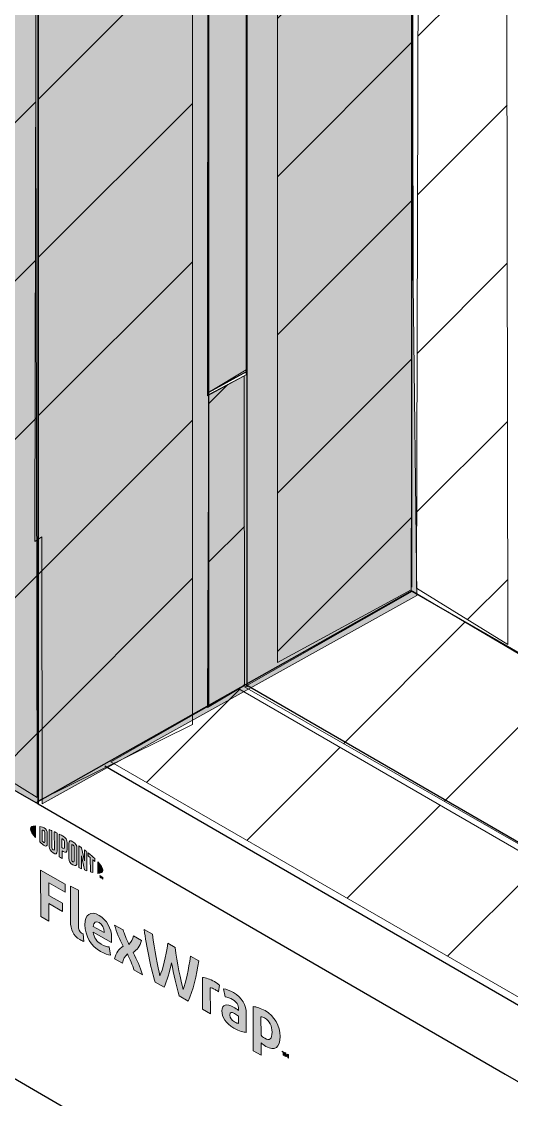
# Model space of a CAD drawing. Extents: x -1392 to 5791, y -3809 to 1722.
# Drawn here: x -806.3 to -762.6, y -2845.8 to -2749.5 of the extents above; entities that cross this region are included whole.
import ezdxf

# ---------------------------------------------------------------- set-up
doc = ezdxf.new("R2010")
doc.units = 0
doc.header["$MEASUREMENT"] = 0
for name, color, linetype, lineweight in [('.ATI-HATCH', 7, 'Continuous', 0), ('G-ANNO-TTLB', 7, 'Continuous', 0), ('Layer 12', 7, 'Continuous', 0), ('TYVEK', 7, 'Continuous', 0), ('WALL SCRATCH', 7, 'Continuous', 0)]:
    doc.layers.add(name, color=color, linetype=linetype, lineweight=lineweight)
pattern_1 = [(45, (0, 0), (-7.071067, 7.07107), [])]

# ---------------------------------------------------------------- blocks, each defined once
blk = doc.blocks.new('Block_457')
at = {"layer": 'TYVEK', "true_color": 0x003b71, "transparency": 33554687}
h = blk.add_hatch(color=156, dxfattribs=at)
h.dxf.hatch_style = 2
edge = h.paths.add_edge_path()
edge.add_spline(control_points=[(-804.625, -2829.452), (-804.625, -2829.452), (-804.635, -2825.311), (-804.635, -2825.311), (-804.635, -2825.311), (-802.45, -2826.566), (-802.45, -2826.566), (-802.45, -2826.566), (-802.448, -2827.288), (-802.448, -2827.288), (-802.448, -2827.288), (-803.9, -2826.454), (-803.9, -2826.454), (-803.9, -2826.454), (-803.897, -2827.578), (-803.897, -2827.578), (-803.897, -2827.578), (-802.676, -2828.279), (-802.676, -2828.279), (-802.676, -2828.279), (-802.674, -2829.001), (-802.674, -2829.001), (-802.674, -2829.001), (-803.895, -2828.3), (-803.895, -2828.3), (-803.895, -2828.3), (-803.891, -2829.873), (-803.891, -2829.873), (-803.891, -2829.873), (-804.625, -2829.452), (-804.625, -2829.452)], knot_values=[0, 0, 0, 0, 1, 1, 1, 2, 2, 2, 3, 3, 3, 4, 4, 4, 5, 5, 5, 6, 6, 6, 7, 7, 7, 8, 8, 8, 9, 9, 9, 10, 10, 10, 10], degree=3, periodic=0)
h = blk.add_hatch(color=156, dxfattribs=at)
h.dxf.hatch_style = 2
edge = h.paths.add_edge_path()
edge.add_spline(control_points=[(-801.252, -2830.296), (-801.251, -2830.615), (-801.179, -2830.828), (-800.974, -2830.946), (-800.922, -2830.975), (-800.871, -2830.999), (-800.825, -2831.013), (-800.825, -2831.013), (-800.772, -2831.688), (-800.772, -2831.688), (-800.869, -2831.655), (-801.028, -2831.588), (-801.131, -2831.529), (-801.721, -2831.19), (-801.958, -2830.611), (-801.96, -2829.901), (-801.96, -2829.901), (-801.968, -2826.742), (-801.968, -2826.742), (-801.968, -2826.742), (-801.26, -2827.101), (-801.26, -2827.101), (-801.26, -2827.101), (-801.252, -2830.296), (-801.252, -2830.296)], knot_values=[0, 0, 0, 0, 1, 1, 1, 2, 2, 2, 3, 3, 3, 4, 4, 4, 5, 5, 5, 6, 6, 6, 7, 7, 7, 8, 8, 8, 8], degree=3, periodic=0)
h = blk.add_hatch(color=156, dxfattribs=at)
h.dxf.hatch_style = 2
edge = h.paths.add_edge_path()
edge.add_spline(control_points=[(-799.94, -2830.346), (-799.94, -2830.346), (-798.966, -2830.905), (-798.966, -2830.905), (-798.966, -2830.905), (-798.966, -2830.834), (-798.966, -2830.834), (-798.967, -2830.503), (-799.121, -2830.172), (-799.403, -2830.01), (-799.701, -2829.839), (-799.895, -2829.97), (-799.94, -2830.346)], knot_values=[0, 0, 0, 0, 1, 1, 1, 2, 2, 2, 3, 3, 3, 4, 4, 4, 4], degree=3, periodic=0)
edge = h.paths.add_edge_path()
edge.add_spline(control_points=[(-798.382, -2832.906), (-798.607, -2832.895), (-798.941, -2832.786), (-799.279, -2832.592), (-800.105, -2832.118), (-800.671, -2831.191), (-800.673, -2830.209), (-800.676, -2829.268), (-800.159, -2828.927), (-799.405, -2829.36), (-798.733, -2829.745), (-798.29, -2830.549), (-798.288, -2831.341), (-798.288, -2831.519), (-798.298, -2831.667), (-798.308, -2831.779), (-798.308, -2831.779), (-799.929, -2830.849), (-799.929, -2830.849), (-799.861, -2831.36), (-799.619, -2831.711), (-799.209, -2831.947), (-798.958, -2832.091), (-798.717, -2832.165), (-798.496, -2832.185), (-798.496, -2832.185), (-798.382, -2832.906), (-798.382, -2832.906)], knot_values=[0, 0, 0, 0, 1, 1, 1, 2, 2, 2, 3, 3, 3, 4, 4, 4, 5, 5, 5, 6, 6, 6, 7, 7, 7, 8, 8, 8, 9, 9, 9, 9], degree=3, periodic=0)
h = blk.add_hatch(color=156, dxfattribs=at)
h.dxf.hatch_style = 2
edge = h.paths.add_edge_path()
edge.add_spline(control_points=[(-797.241, -2832.108), (-797.586, -2831.473), (-797.859, -2830.909), (-798.02, -2830.226), (-798.02, -2830.226), (-797.255, -2830.665), (-797.255, -2830.665), (-797.188, -2830.969), (-796.961, -2831.501), (-796.735, -2831.968), (-796.546, -2831.751), (-796.382, -2831.497), (-796.347, -2831.186), (-796.347, -2831.186), (-795.629, -2831.598), (-795.629, -2831.598), (-795.761, -2832.137), (-795.985, -2832.439), (-796.369, -2832.674), (-795.999, -2833.365), (-795.746, -2833.923), (-795.534, -2834.671), (-795.534, -2834.671), (-796.299, -2834.232), (-796.299, -2834.232), (-796.407, -2833.839), (-796.665, -2833.248), (-796.881, -2832.799), (-797.075, -2833.013), (-797.259, -2833.261), (-797.33, -2833.64), (-797.33, -2833.64), (-798.017, -2833.246), (-798.017, -2833.246), (-797.891, -2832.704), (-797.651, -2832.369), (-797.241, -2832.108)], knot_values=[0, 0, 0, 0, 1, 1, 1, 2, 2, 2, 3, 3, 3, 4, 4, 4, 5, 5, 5, 6, 6, 6, 7, 7, 7, 8, 8, 8, 9, 9, 9, 10, 10, 10, 11, 11, 11, 12, 12, 12, 12], degree=3, periodic=0)
h = blk.add_hatch(color=156, dxfattribs=at)
h.dxf.hatch_style = 2
edge = h.paths.add_edge_path()
edge.add_spline(control_points=[(-791.24, -2833.001), (-791.24, -2833.001), (-790.491, -2833.431), (-790.491, -2833.431), (-790.683, -2834.698), (-791.017, -2836.13), (-791.451, -2837.016), (-791.451, -2837.016), (-792.256, -2836.553), (-792.256, -2836.553), (-792.509, -2835.669), (-792.737, -2834.67), (-792.929, -2833.591), (-793.122, -2834.449), (-793.34, -2835.192), (-793.595, -2835.784), (-793.595, -2835.784), (-794.401, -2835.322), (-794.401, -2835.322), (-794.814, -2833.951), (-795.182, -2832.115), (-795.375, -2830.627), (-795.375, -2830.627), (-794.631, -2831.054), (-794.631, -2831.054), (-794.469, -2832.394), (-794.178, -2833.961), (-793.966, -2834.774), (-793.747, -2834.208), (-793.407, -2833.045), (-793.261, -2831.841), (-793.261, -2831.841), (-792.605, -2832.218), (-792.605, -2832.218), (-792.448, -2833.596), (-792.111, -2835.148), (-791.884, -2835.97), (-791.68, -2835.395), (-791.391, -2834.161), (-791.24, -2833.001)], knot_values=[0, 0, 0, 0, 1, 1, 1, 2, 2, 2, 3, 3, 3, 4, 4, 4, 5, 5, 5, 6, 6, 6, 7, 7, 7, 8, 8, 8, 9, 9, 9, 10, 10, 10, 11, 11, 11, 12, 12, 12, 13, 13, 13, 13], degree=3, periodic=0)
h = blk.add_hatch(color=156, dxfattribs=at)
h.dxf.hatch_style = 2
edge = h.paths.add_edge_path()
edge.add_spline(control_points=[(-789.098, -2835.277), (-788.914, -2835.383), (-788.739, -2835.506), (-788.636, -2835.595), (-788.636, -2835.595), (-788.737, -2836.204), (-788.737, -2836.204), (-788.825, -2836.119), (-788.932, -2836.045), (-789.04, -2835.983), (-789.23, -2835.874), (-789.358, -2835.842), (-789.466, -2835.839), (-789.466, -2835.839), (-789.46, -2838.158), (-789.46, -2838.158), (-789.46, -2838.158), (-790.168, -2837.752), (-790.168, -2837.752), (-790.168, -2837.752), (-790.175, -2834.918), (-790.175, -2834.918), (-789.898, -2834.918), (-789.468, -2835.064), (-789.098, -2835.277)], knot_values=[0, 0, 0, 0, 1, 1, 1, 2, 2, 2, 3, 3, 3, 4, 4, 4, 5, 5, 5, 6, 6, 6, 7, 7, 7, 8, 8, 8, 8], degree=3, periodic=0)
h = blk.add_hatch(color=156, dxfattribs=at)
h.dxf.hatch_style = 2
edge = h.paths.add_edge_path()
edge.add_spline(control_points=[(-786.943, -2839.007), (-786.943, -2839.007), (-786.944, -2838.374), (-786.944, -2838.374), (-787.062, -2838.277), (-787.185, -2838.188), (-787.309, -2838.118), (-787.545, -2837.982), (-787.729, -2837.983), (-787.728, -2838.261), (-787.728, -2838.509), (-787.573, -2838.728), (-787.302, -2838.884), (-787.148, -2838.972), (-787.019, -2839.01), (-786.943, -2839.007)], knot_values=[0, 0, 0, 0, 1, 1, 1, 2, 2, 2, 3, 3, 3, 4, 4, 4, 5, 5, 5, 5], degree=3, periodic=0)
edge = h.paths.add_edge_path()
edge.add_spline(control_points=[(-787.372, -2839.428), (-788.075, -2839.025), (-788.43, -2838.425), (-788.431, -2837.893), (-788.432, -2837.307), (-788.018, -2837.202), (-787.402, -2837.55), (-787.258, -2837.632), (-787.074, -2837.762), (-786.945, -2837.859), (-786.945, -2837.859), (-786.946, -2837.717), (-786.946, -2837.717), (-786.947, -2837.357), (-787.127, -2837.082), (-787.47, -2836.885), (-787.696, -2836.755), (-787.937, -2836.658), (-788.147, -2836.638), (-788.147, -2836.638), (-788.277, -2835.925), (-788.277, -2835.925), (-788.057, -2835.945), (-787.703, -2836.078), (-787.39, -2836.257), (-786.636, -2836.69), (-786.26, -2837.367), (-786.258, -2838.165), (-786.258, -2838.165), (-786.254, -2839.81), (-786.254, -2839.81), (-786.464, -2839.813), (-786.859, -2839.723), (-787.372, -2839.428)], knot_values=[0, 0, 0, 0, 1, 1, 1, 2, 2, 2, 3, 3, 3, 4, 4, 4, 5, 5, 5, 6, 6, 6, 7, 7, 7, 8, 8, 8, 9, 9, 9, 10, 10, 10, 11, 11, 11, 11], degree=3, periodic=0)
h = blk.add_hatch(color=156, dxfattribs=at)
h.dxf.hatch_style = 2
edge = h.paths.add_edge_path()
edge.add_spline(control_points=[(-784.608, -2840.341), (-784.157, -2840.6), (-783.947, -2840.402), (-783.949, -2839.792), (-783.95, -2839.26), (-784.146, -2838.793), (-784.613, -2838.525), (-784.741, -2838.451), (-784.833, -2838.428), (-784.941, -2838.413), (-784.941, -2838.413), (-784.937, -2840.07), (-784.937, -2840.07), (-784.839, -2840.173), (-784.757, -2840.256), (-784.608, -2840.341)], knot_values=[0, 0, 0, 0, 1, 1, 1, 2, 2, 2, 3, 3, 3, 4, 4, 4, 5, 5, 5, 5], degree=3, periodic=0)
edge = h.paths.add_edge_path()
edge.add_spline(control_points=[(-784.504, -2841.063), (-784.684, -2840.959), (-784.807, -2840.865), (-784.935, -2840.738), (-784.935, -2840.738), (-784.933, -2841.862), (-784.933, -2841.862), (-784.933, -2841.862), (-785.635, -2841.459), (-785.635, -2841.459), (-785.635, -2841.459), (-785.645, -2837.513), (-785.645, -2837.513), (-785.353, -2837.527), (-784.943, -2837.662), (-784.579, -2837.871), (-783.737, -2838.354), (-783.233, -2839.235), (-783.231, -2840.181), (-783.228, -2841.151), (-783.704, -2841.522), (-784.504, -2841.063)], knot_values=[0, 0, 0, 0, 1, 1, 1, 2, 2, 2, 3, 3, 3, 4, 4, 4, 5, 5, 5, 6, 6, 6, 7, 7, 7, 7], degree=3, periodic=0)
h = blk.add_hatch(color=156, dxfattribs=at)
h.dxf.hatch_style = 2
edge = h.paths.add_edge_path()
edge.add_spline(control_points=[(-782.723, -2841.668), (-782.696, -2841.755), (-782.672, -2841.821), (-782.64, -2841.892), (-782.61, -2841.856), (-782.589, -2841.817), (-782.564, -2841.759), (-782.564, -2841.759), (-782.49, -2841.801), (-782.49, -2841.801), (-782.49, -2841.801), (-782.489, -2842.107), (-782.489, -2842.107), (-782.489, -2842.107), (-782.554, -2842.07), (-782.554, -2842.07), (-782.554, -2842.07), (-782.554, -2841.929), (-782.554, -2841.929), (-782.554, -2841.929), (-782.551, -2841.883), (-782.551, -2841.883), (-782.571, -2841.917), (-782.596, -2841.952), (-782.617, -2841.978), (-782.617, -2841.978), (-782.666, -2841.95), (-782.666, -2841.95), (-782.689, -2841.897), (-782.713, -2841.834), (-782.735, -2841.775), (-782.735, -2841.775), (-782.732, -2841.827), (-782.732, -2841.827), (-782.732, -2841.827), (-782.731, -2841.968), (-782.731, -2841.968), (-782.731, -2841.968), (-782.796, -2841.931), (-782.796, -2841.931), (-782.796, -2841.931), (-782.796, -2841.625), (-782.796, -2841.625), (-782.796, -2841.625), (-782.723, -2841.668), (-782.723, -2841.668)], knot_values=[0, 0, 0, 0, 1, 1, 1, 2, 2, 2, 3, 3, 3, 4, 4, 4, 5, 5, 5, 6, 6, 6, 7, 7, 7, 8, 8, 8, 9, 9, 9, 10, 10, 10, 11, 11, 11, 12, 12, 12, 13, 13, 13, 14, 14, 14, 15, 15, 15, 15], degree=3, periodic=0)
edge = h.paths.add_edge_path()
edge.add_spline(control_points=[(-782.969, -2841.594), (-782.969, -2841.594), (-783.04, -2841.553), (-783.04, -2841.553), (-783.04, -2841.553), (-783.04, -2841.485), (-783.04, -2841.485), (-783.04, -2841.485), (-782.826, -2841.608), (-782.826, -2841.608), (-782.826, -2841.608), (-782.826, -2841.676), (-782.826, -2841.676), (-782.826, -2841.676), (-782.897, -2841.635), (-782.897, -2841.635), (-782.897, -2841.635), (-782.897, -2841.873), (-782.897, -2841.873), (-782.897, -2841.873), (-782.968, -2841.832), (-782.968, -2841.832), (-782.968, -2841.832), (-782.969, -2841.594), (-782.969, -2841.594)], knot_values=[0, 0, 0, 0, 1, 1, 1, 2, 2, 2, 3, 3, 3, 4, 4, 4, 5, 5, 5, 6, 6, 6, 7, 7, 7, 8, 8, 8, 8], degree=3, periodic=0)
at = {"layer": 'TYVEK'}
for points, knots in [([(-804.625, -2829.452), (-804.625, -2829.452), (-804.635, -2825.311), (-804.635, -2825.311), (-804.635, -2825.311), (-802.45, -2826.566), (-802.45, -2826.566), (-802.45, -2826.566), (-802.448, -2827.288), (-802.448, -2827.288), (-802.448, -2827.288), (-803.9, -2826.454), (-803.9, -2826.454), (-803.9, -2826.454), (-803.897, -2827.578), (-803.897, -2827.578), (-803.897, -2827.578), (-802.676, -2828.279), (-802.676, -2828.279), (-802.676, -2828.279), (-802.674, -2829.001), (-802.674, -2829.001), (-802.674, -2829.001), (-803.895, -2828.3), (-803.895, -2828.3), (-803.895, -2828.3), (-803.891, -2829.873), (-803.891, -2829.873), (-803.891, -2829.873), (-804.625, -2829.452), (-804.625, -2829.452)], [0, 0, 0, 0, 1, 1, 1, 2, 2, 2, 3, 3, 3, 4, 4, 4, 5, 5, 5, 6, 6, 6, 7, 7, 7, 8, 8, 8, 9, 9, 9, 10, 10, 10, 10]), ([(-801.252, -2830.296), (-801.251, -2830.615), (-801.179, -2830.828), (-800.974, -2830.946), (-800.922, -2830.975), (-800.871, -2830.999), (-800.825, -2831.013), (-800.825, -2831.013), (-800.772, -2831.688), (-800.772, -2831.688), (-800.869, -2831.655), (-801.028, -2831.588), (-801.131, -2831.529), (-801.721, -2831.19), (-801.958, -2830.611), (-801.96, -2829.901), (-801.96, -2829.901), (-801.968, -2826.742), (-801.968, -2826.742), (-801.968, -2826.742), (-801.26, -2827.101), (-801.26, -2827.101), (-801.26, -2827.101), (-801.252, -2830.296), (-801.252, -2830.296)], [0, 0, 0, 0, 1, 1, 1, 2, 2, 2, 3, 3, 3, 4, 4, 4, 5, 5, 5, 6, 6, 6, 7, 7, 7, 8, 8, 8, 8]), ([(-798.382, -2832.906), (-798.607, -2832.895), (-798.941, -2832.786), (-799.279, -2832.592), (-800.105, -2832.118), (-800.671, -2831.191), (-800.673, -2830.209), (-800.676, -2829.268), (-800.159, -2828.927), (-799.405, -2829.36), (-798.733, -2829.745), (-798.29, -2830.549), (-798.288, -2831.341), (-798.288, -2831.519), (-798.298, -2831.667), (-798.308, -2831.779), (-798.308, -2831.779), (-799.929, -2830.849), (-799.929, -2830.849), (-799.861, -2831.36), (-799.619, -2831.711), (-799.209, -2831.947), (-798.958, -2832.091), (-798.717, -2832.165), (-798.496, -2832.185), (-798.496, -2832.185), (-798.382, -2832.906), (-798.382, -2832.906)], [0, 0, 0, 0, 1, 1, 1, 2, 2, 2, 3, 3, 3, 4, 4, 4, 5, 5, 5, 6, 6, 6, 7, 7, 7, 8, 8, 8, 9, 9, 9, 9]), ([(-799.94, -2830.346), (-799.94, -2830.346), (-798.966, -2830.905), (-798.966, -2830.905), (-798.966, -2830.905), (-798.966, -2830.834), (-798.966, -2830.834), (-798.967, -2830.503), (-799.121, -2830.172), (-799.403, -2830.01), (-799.701, -2829.839), (-799.895, -2829.97), (-799.94, -2830.346)], [0, 0, 0, 0, 1, 1, 1, 2, 2, 2, 3, 3, 3, 4, 4, 4, 4]), ([(-797.241, -2832.108), (-797.586, -2831.473), (-797.859, -2830.909), (-798.02, -2830.226), (-798.02, -2830.226), (-797.255, -2830.665), (-797.255, -2830.665), (-797.188, -2830.969), (-796.961, -2831.501), (-796.735, -2831.968), (-796.546, -2831.751), (-796.382, -2831.497), (-796.347, -2831.186), (-796.347, -2831.186), (-795.629, -2831.598), (-795.629, -2831.598), (-795.761, -2832.137), (-795.985, -2832.439), (-796.369, -2832.674), (-795.999, -2833.365), (-795.746, -2833.923), (-795.534, -2834.671), (-795.534, -2834.671), (-796.299, -2834.232), (-796.299, -2834.232), (-796.407, -2833.839), (-796.665, -2833.248), (-796.881, -2832.799), (-797.075, -2833.013), (-797.259, -2833.261), (-797.33, -2833.64), (-797.33, -2833.64), (-798.017, -2833.246), (-798.017, -2833.246), (-797.891, -2832.704), (-797.651, -2832.369), (-797.241, -2832.108)], [0, 0, 0, 0, 1, 1, 1, 2, 2, 2, 3, 3, 3, 4, 4, 4, 5, 5, 5, 6, 6, 6, 7, 7, 7, 8, 8, 8, 9, 9, 9, 10, 10, 10, 11, 11, 11, 12, 12, 12, 12]), ([(-791.24, -2833.001), (-791.24, -2833.001), (-790.491, -2833.431), (-790.491, -2833.431), (-790.683, -2834.698), (-791.017, -2836.13), (-791.451, -2837.016), (-791.451, -2837.016), (-792.256, -2836.553), (-792.256, -2836.553), (-792.509, -2835.669), (-792.737, -2834.67), (-792.929, -2833.591), (-793.122, -2834.449), (-793.34, -2835.192), (-793.595, -2835.784), (-793.595, -2835.784), (-794.401, -2835.322), (-794.401, -2835.322), (-794.814, -2833.951), (-795.182, -2832.115), (-795.375, -2830.627), (-795.375, -2830.627), (-794.631, -2831.054), (-794.631, -2831.054), (-794.469, -2832.394), (-794.178, -2833.961), (-793.966, -2834.774), (-793.747, -2834.208), (-793.407, -2833.045), (-793.261, -2831.841), (-793.261, -2831.841), (-792.605, -2832.218), (-792.605, -2832.218), (-792.448, -2833.596), (-792.111, -2835.148), (-791.884, -2835.97), (-791.68, -2835.395), (-791.391, -2834.161), (-791.24, -2833.001)], [0, 0, 0, 0, 1, 1, 1, 2, 2, 2, 3, 3, 3, 4, 4, 4, 5, 5, 5, 6, 6, 6, 7, 7, 7, 8, 8, 8, 9, 9, 9, 10, 10, 10, 11, 11, 11, 12, 12, 12, 13, 13, 13, 13]), ([(-789.098, -2835.277), (-788.914, -2835.383), (-788.739, -2835.506), (-788.636, -2835.595), (-788.636, -2835.595), (-788.737, -2836.204), (-788.737, -2836.204), (-788.825, -2836.119), (-788.932, -2836.045), (-789.04, -2835.983), (-789.23, -2835.874), (-789.358, -2835.842), (-789.466, -2835.839), (-789.466, -2835.839), (-789.46, -2838.158), (-789.46, -2838.158), (-789.46, -2838.158), (-790.168, -2837.752), (-790.168, -2837.752), (-790.168, -2837.752), (-790.175, -2834.918), (-790.175, -2834.918), (-789.898, -2834.918), (-789.468, -2835.064), (-789.098, -2835.277)], [0, 0, 0, 0, 1, 1, 1, 2, 2, 2, 3, 3, 3, 4, 4, 4, 5, 5, 5, 6, 6, 6, 7, 7, 7, 8, 8, 8, 8]), ([(-787.372, -2839.428), (-788.075, -2839.025), (-788.43, -2838.425), (-788.431, -2837.893), (-788.432, -2837.307), (-788.018, -2837.202), (-787.402, -2837.55), (-787.258, -2837.632), (-787.074, -2837.762), (-786.945, -2837.859), (-786.945, -2837.859), (-786.946, -2837.717), (-786.946, -2837.717), (-786.947, -2837.357), (-787.127, -2837.082), (-787.47, -2836.885), (-787.696, -2836.755), (-787.937, -2836.658), (-788.147, -2836.638), (-788.147, -2836.638), (-788.277, -2835.925), (-788.277, -2835.925), (-788.057, -2835.945), (-787.703, -2836.078), (-787.39, -2836.257), (-786.636, -2836.69), (-786.26, -2837.367), (-786.258, -2838.165), (-786.258, -2838.165), (-786.254, -2839.81), (-786.254, -2839.81), (-786.464, -2839.813), (-786.859, -2839.723), (-787.372, -2839.428)], [0, 0, 0, 0, 1, 1, 1, 2, 2, 2, 3, 3, 3, 4, 4, 4, 5, 5, 5, 6, 6, 6, 7, 7, 7, 8, 8, 8, 9, 9, 9, 10, 10, 10, 11, 11, 11, 11]), ([(-784.504, -2841.063), (-784.684, -2840.959), (-784.807, -2840.865), (-784.935, -2840.738), (-784.935, -2840.738), (-784.933, -2841.862), (-784.933, -2841.862), (-784.933, -2841.862), (-785.635, -2841.459), (-785.635, -2841.459), (-785.635, -2841.459), (-785.645, -2837.513), (-785.645, -2837.513), (-785.353, -2837.527), (-784.943, -2837.662), (-784.579, -2837.871), (-783.737, -2838.354), (-783.233, -2839.235), (-783.231, -2840.181), (-783.228, -2841.151), (-783.704, -2841.522), (-784.504, -2841.063)], [0, 0, 0, 0, 1, 1, 1, 2, 2, 2, 3, 3, 3, 4, 4, 4, 5, 5, 5, 6, 6, 6, 7, 7, 7, 7]), ([(-786.943, -2839.007), (-786.943, -2839.007), (-786.944, -2838.374), (-786.944, -2838.374), (-787.062, -2838.277), (-787.185, -2838.188), (-787.309, -2838.118), (-787.545, -2837.982), (-787.729, -2837.983), (-787.728, -2838.261), (-787.728, -2838.509), (-787.573, -2838.728), (-787.302, -2838.884), (-787.148, -2838.972), (-787.019, -2839.01), (-786.943, -2839.007)], [0, 0, 0, 0, 1, 1, 1, 2, 2, 2, 3, 3, 3, 4, 4, 4, 5, 5, 5, 5]), ([(-784.608, -2840.341), (-784.157, -2840.6), (-783.947, -2840.402), (-783.949, -2839.792), (-783.95, -2839.26), (-784.146, -2838.793), (-784.613, -2838.525), (-784.741, -2838.451), (-784.833, -2838.428), (-784.941, -2838.413), (-784.941, -2838.413), (-784.937, -2840.07), (-784.937, -2840.07), (-784.839, -2840.173), (-784.757, -2840.256), (-784.608, -2840.341)], [0, 0, 0, 0, 1, 1, 1, 2, 2, 2, 3, 3, 3, 4, 4, 4, 5, 5, 5, 5]), ([(-782.969, -2841.594), (-782.969, -2841.594), (-783.04, -2841.553), (-783.04, -2841.553), (-783.04, -2841.553), (-783.04, -2841.485), (-783.04, -2841.485), (-783.04, -2841.485), (-782.826, -2841.608), (-782.826, -2841.608), (-782.826, -2841.608), (-782.826, -2841.676), (-782.826, -2841.676), (-782.826, -2841.676), (-782.897, -2841.635), (-782.897, -2841.635), (-782.897, -2841.635), (-782.897, -2841.873), (-782.897, -2841.873), (-782.897, -2841.873), (-782.968, -2841.832), (-782.968, -2841.832), (-782.968, -2841.832), (-782.969, -2841.594), (-782.969, -2841.594)], [0, 0, 0, 0, 1, 1, 1, 2, 2, 2, 3, 3, 3, 4, 4, 4, 5, 5, 5, 6, 6, 6, 7, 7, 7, 8, 8, 8, 8]), ([(-782.723, -2841.668), (-782.696, -2841.755), (-782.672, -2841.821), (-782.64, -2841.892), (-782.61, -2841.856), (-782.589, -2841.817), (-782.564, -2841.759), (-782.564, -2841.759), (-782.49, -2841.801), (-782.49, -2841.801), (-782.49, -2841.801), (-782.489, -2842.107), (-782.489, -2842.107), (-782.489, -2842.107), (-782.554, -2842.07), (-782.554, -2842.07), (-782.554, -2842.07), (-782.554, -2841.929), (-782.554, -2841.929), (-782.554, -2841.929), (-782.551, -2841.883), (-782.551, -2841.883), (-782.571, -2841.917), (-782.596, -2841.952), (-782.617, -2841.978), (-782.617, -2841.978), (-782.666, -2841.95), (-782.666, -2841.95), (-782.689, -2841.897), (-782.713, -2841.834), (-782.735, -2841.775), (-782.735, -2841.775), (-782.732, -2841.827), (-782.732, -2841.827), (-782.732, -2841.827), (-782.731, -2841.968), (-782.731, -2841.968), (-782.731, -2841.968), (-782.796, -2841.931), (-782.796, -2841.931), (-782.796, -2841.931), (-782.796, -2841.625), (-782.796, -2841.625), (-782.796, -2841.625), (-782.723, -2841.668), (-782.723, -2841.668)], [0, 0, 0, 0, 1, 1, 1, 2, 2, 2, 3, 3, 3, 4, 4, 4, 5, 5, 5, 6, 6, 6, 7, 7, 7, 8, 8, 8, 9, 9, 9, 10, 10, 10, 11, 11, 11, 12, 12, 12, 13, 13, 13, 14, 14, 14, 15, 15, 15, 15])]:
    blk.add_open_spline(points, degree=3, knots=knots, dxfattribs=at)
blk = doc.blocks.new('Block_458')
at = {"layer": 'TYVEK', "true_color": 0x003b71, "transparency": 33554687}
h = blk.add_hatch(color=156, dxfattribs=at)
h.dxf.hatch_style = 2
edge = h.paths.add_edge_path()
edge.add_spline(control_points=[(-805.537, -2821.633), (-805.537, -2821.823), (-805.376, -2822.094), (-805.096, -2822.407), (-805.096, -2822.407), (-805.099, -2821.368), (-805.099, -2821.368), (-805.378, -2821.359), (-805.538, -2821.444), (-805.537, -2821.633)], knot_values=[0, 0, 0, 0, 1, 1, 1, 2, 2, 2, 3, 3, 3, 3], degree=3, periodic=0)
h = blk.add_hatch(color=156, dxfattribs=at)
h.dxf.hatch_style = 2
edge = h.paths.add_edge_path()
edge.add_spline(control_points=[(-804.256, -2822.793), (-804.256, -2822.873), (-804.297, -2822.875), (-804.347, -2822.847), (-804.386, -2822.825), (-804.445, -2822.774), (-804.494, -2822.731), (-804.494, -2822.731), (-804.497, -2821.737), (-804.497, -2821.737), (-804.448, -2821.75), (-804.388, -2821.768), (-804.35, -2821.79), (-804.3, -2821.819), (-804.258, -2821.869), (-804.258, -2821.949), (-804.258, -2821.949), (-804.256, -2822.793), (-804.256, -2822.793)], knot_values=[0, 0, 0, 0, 1, 1, 1, 2, 2, 2, 3, 3, 3, 4, 4, 4, 5, 5, 5, 6, 6, 6, 6], degree=3, periodic=0)
edge = h.paths.add_edge_path()
edge.add_spline(control_points=[(-804.318, -2821.549), (-804.396, -2821.504), (-804.508, -2821.466), (-804.712, -2821.422), (-804.712, -2821.422), (-804.709, -2822.8), (-804.709, -2822.8), (-804.529, -2822.965), (-804.392, -2823.08), (-804.314, -2823.125), (-804.134, -2823.229), (-804.033, -2823.16), (-804.033, -2822.956), (-804.033, -2822.956), (-804.035, -2822.041), (-804.035, -2822.041), (-804.036, -2821.838), (-804.138, -2821.652), (-804.318, -2821.549)], knot_values=[0, 0, 0, 0, 1, 1, 1, 2, 2, 2, 3, 3, 3, 4, 4, 4, 5, 5, 5, 6, 6, 6, 6], degree=3, periodic=0)
h = blk.add_hatch(color=156, dxfattribs=at)
h.dxf.hatch_style = 2
edge = h.paths.add_edge_path()
edge.add_spline(control_points=[(-803.405, -2823.442), (-803.405, -2823.522), (-803.429, -2823.559), (-803.515, -2823.497), (-803.6, -2823.437), (-803.623, -2823.382), (-803.623, -2823.288), (-803.623, -2823.288), (-803.627, -2821.788), (-803.627, -2821.788), (-803.683, -2821.763), (-803.809, -2821.711), (-803.862, -2821.689), (-803.862, -2821.689), (-803.859, -2823.206), (-803.859, -2823.206), (-803.858, -2823.448), (-803.756, -2823.601), (-803.515, -2823.771), (-803.294, -2823.927), (-803.159, -2823.876), (-803.16, -2823.607), (-803.16, -2823.607), (-803.163, -2822.005), (-803.163, -2822.005), (-803.21, -2821.981), (-803.361, -2821.909), (-803.409, -2821.887), (-803.409, -2821.887), (-803.405, -2823.442), (-803.405, -2823.442)], knot_values=[0, 0, 0, 0, 1, 1, 1, 2, 2, 2, 3, 3, 3, 4, 4, 4, 5, 5, 5, 6, 6, 6, 7, 7, 7, 8, 8, 8, 9, 9, 9, 10, 10, 10, 10], degree=3, periodic=0)
h = blk.add_hatch(color=156, dxfattribs=at)
h.dxf.hatch_style = 2
edge = h.paths.add_edge_path()
edge.add_spline(control_points=[(-802.511, -2823.298), (-802.511, -2823.385), (-802.537, -2823.414), (-802.637, -2823.357), (-802.637, -2823.357), (-802.723, -2823.308), (-802.723, -2823.308), (-802.723, -2823.308), (-802.725, -2822.511), (-802.725, -2822.511), (-802.687, -2822.531), (-802.666, -2822.542), (-802.643, -2822.555), (-802.535, -2822.617), (-802.512, -2822.678), (-802.512, -2822.766), (-802.512, -2822.766), (-802.511, -2823.298), (-802.511, -2823.298)], knot_values=[0, 0, 0, 0, 1, 1, 1, 2, 2, 2, 3, 3, 3, 4, 4, 4, 5, 5, 5, 6, 6, 6, 6], degree=3, periodic=0)
edge = h.paths.add_edge_path()
edge.add_spline(control_points=[(-802.629, -2822.282), (-802.672, -2822.257), (-802.828, -2822.174), (-802.971, -2822.101), (-802.971, -2822.101), (-802.967, -2824.12), (-802.967, -2824.12), (-802.918, -2824.151), (-802.79, -2824.232), (-802.721, -2824.274), (-802.721, -2824.274), (-802.722, -2823.588), (-802.722, -2823.588), (-802.722, -2823.588), (-802.626, -2823.643), (-802.626, -2823.643), (-802.368, -2823.79), (-802.262, -2823.718), (-802.262, -2823.462), (-802.262, -2823.462), (-802.264, -2822.867), (-802.264, -2822.867), (-802.264, -2822.616), (-802.385, -2822.422), (-802.629, -2822.282)], knot_values=[0, 0, 0, 0, 1, 1, 1, 2, 2, 2, 3, 3, 3, 4, 4, 4, 5, 5, 5, 6, 6, 6, 7, 7, 7, 8, 8, 8, 8], degree=3, periodic=0)
h = blk.add_hatch(color=156, dxfattribs=at)
h.dxf.hatch_style = 2
edge = h.paths.add_edge_path()
edge.add_spline(control_points=[(-801.631, -2824.507), (-801.63, -2824.587), (-801.653, -2824.615), (-801.74, -2824.568), (-801.83, -2824.52), (-801.855, -2824.461), (-801.855, -2824.379), (-801.855, -2824.379), (-801.858, -2823.121), (-801.858, -2823.121), (-801.858, -2823.038), (-801.834, -2823.006), (-801.744, -2823.06), (-801.657, -2823.113), (-801.634, -2823.169), (-801.634, -2823.249), (-801.634, -2823.249), (-801.631, -2824.507), (-801.631, -2824.507)], knot_values=[0, 0, 0, 0, 1, 1, 1, 2, 2, 2, 3, 3, 3, 4, 4, 4, 5, 5, 5, 6, 6, 6, 6], degree=3, periodic=0)
edge = h.paths.add_edge_path()
edge.add_spline(control_points=[(-801.745, -2822.778), (-801.973, -2822.635), (-802.108, -2822.673), (-802.108, -2822.939), (-802.108, -2822.939), (-802.104, -2824.259), (-802.104, -2824.259), (-802.104, -2824.54), (-801.98, -2824.726), (-801.74, -2824.852), (-801.504, -2824.975), (-801.381, -2824.942), (-801.382, -2824.644), (-801.382, -2824.644), (-801.385, -2823.384), (-801.385, -2823.384), (-801.386, -2823.099), (-801.497, -2822.934), (-801.745, -2822.778)], knot_values=[0, 0, 0, 0, 1, 1, 1, 2, 2, 2, 3, 3, 3, 4, 4, 4, 5, 5, 5, 6, 6, 6, 6], degree=3, periodic=0)
h = blk.add_hatch(color=156, dxfattribs=at)
h.dxf.hatch_style = 2
edge = h.paths.add_edge_path()
edge.add_spline(control_points=[(-800.701, -2824.5), (-800.701, -2824.5), (-800.976, -2823.318), (-800.976, -2823.318), (-801.051, -2823.264), (-801.14, -2823.201), (-801.209, -2823.154), (-801.209, -2823.154), (-801.205, -2825.09), (-801.205, -2825.09), (-801.156, -2825.113), (-801.032, -2825.168), (-800.968, -2825.195), (-800.968, -2825.195), (-800.99, -2824.043), (-800.99, -2824.043), (-800.99, -2824.043), (-800.699, -2825.305), (-800.699, -2825.305), (-800.638, -2825.329), (-800.548, -2825.363), (-800.489, -2825.384), (-800.489, -2825.384), (-800.493, -2823.682), (-800.493, -2823.682), (-800.555, -2823.633), (-800.667, -2823.547), (-800.72, -2823.506), (-800.72, -2823.506), (-800.701, -2824.5), (-800.701, -2824.5)], knot_values=[0, 0, 0, 0, 1, 1, 1, 2, 2, 2, 3, 3, 3, 4, 4, 4, 5, 5, 5, 6, 6, 6, 7, 7, 7, 8, 8, 8, 9, 9, 9, 10, 10, 10, 10], degree=3, periodic=0)
h = blk.add_hatch(color=156, dxfattribs=at)
h.dxf.hatch_style = 2
edge = h.paths.add_edge_path()
edge.add_spline(control_points=[(-800.371, -2824.049), (-800.31, -2824.097), (-800.25, -2824.145), (-800.192, -2824.194), (-800.192, -2824.194), (-800.188, -2825.481), (-800.188, -2825.481), (-800.135, -2825.498), (-800.035, -2825.525), (-799.968, -2825.54), (-799.968, -2825.54), (-799.971, -2824.381), (-799.971, -2824.381), (-799.907, -2824.437), (-799.847, -2824.49), (-799.792, -2824.54), (-799.792, -2824.54), (-799.792, -2824.292), (-799.792, -2824.292), (-799.966, -2824.122), (-800.153, -2823.958), (-800.372, -2823.78), (-800.372, -2823.78), (-800.371, -2824.049), (-800.371, -2824.049)], knot_values=[0, 0, 0, 0, 1, 1, 1, 2, 2, 2, 3, 3, 3, 4, 4, 4, 5, 5, 5, 6, 6, 6, 7, 7, 7, 8, 8, 8, 8], degree=3, periodic=0)
h = blk.add_hatch(color=156, dxfattribs=at)
h.dxf.hatch_style = 2
edge = h.paths.add_edge_path()
edge.add_spline(control_points=[(-799.086, -2825.336), (-799.086, -2825.527), (-799.246, -2825.613), (-799.525, -2825.606), (-799.525, -2825.606), (-799.528, -2824.566), (-799.528, -2824.566), (-799.248, -2824.878), (-799.087, -2825.148), (-799.086, -2825.336)], knot_values=[0, 0, 0, 0, 1, 1, 1, 2, 2, 2, 3, 3, 3, 3], degree=3, periodic=0)
h = blk.add_hatch(color=156, dxfattribs=at)
h.dxf.hatch_style = 2
edge = h.paths.add_edge_path()
edge.add_spline(control_points=[(-799.216, -2825.887), (-799.216, -2825.887), (-799.189, -2825.903), (-799.189, -2825.903), (-799.189, -2825.903), (-799.15, -2825.996), (-799.15, -2825.996), (-799.15, -2825.996), (-799.111, -2825.948), (-799.111, -2825.948), (-799.111, -2825.948), (-799.085, -2825.962), (-799.085, -2825.962), (-799.085, -2825.962), (-799.084, -2826.112), (-799.084, -2826.112), (-799.084, -2826.112), (-799.108, -2826.098), (-799.108, -2826.098), (-799.108, -2826.098), (-799.109, -2825.992), (-799.109, -2825.992), (-799.109, -2825.992), (-799.149, -2826.04), (-799.149, -2826.04), (-799.149, -2826.04), (-799.151, -2826.039), (-799.151, -2826.039), (-799.151, -2826.039), (-799.191, -2825.944), (-799.191, -2825.944), (-799.191, -2825.944), (-799.191, -2826.051), (-799.191, -2826.051), (-799.191, -2826.051), (-799.215, -2826.037), (-799.215, -2826.037), (-799.215, -2826.037), (-799.216, -2825.887), (-799.216, -2825.887)], knot_values=[0, 0, 0, 0, 1, 1, 1, 2, 2, 2, 3, 3, 3, 4, 4, 4, 5, 5, 5, 6, 6, 6, 7, 7, 7, 8, 8, 8, 9, 9, 9, 10, 10, 10, 11, 11, 11, 12, 12, 12, 13, 13, 13, 13], degree=3, periodic=0)
edge = h.paths.add_edge_path()
edge.add_spline(control_points=[(-799.308, -2825.86), (-799.308, -2825.86), (-799.348, -2825.837), (-799.348, -2825.837), (-799.348, -2825.837), (-799.348, -2825.811), (-799.348, -2825.811), (-799.348, -2825.811), (-799.243, -2825.871), (-799.243, -2825.871), (-799.243, -2825.871), (-799.243, -2825.898), (-799.243, -2825.898), (-799.243, -2825.898), (-799.283, -2825.875), (-799.283, -2825.875), (-799.283, -2825.875), (-799.283, -2825.998), (-799.283, -2825.998), (-799.283, -2825.998), (-799.308, -2825.984), (-799.308, -2825.984), (-799.308, -2825.984), (-799.308, -2825.86), (-799.308, -2825.86)], knot_values=[0, 0, 0, 0, 1, 1, 1, 2, 2, 2, 3, 3, 3, 4, 4, 4, 5, 5, 5, 6, 6, 6, 7, 7, 7, 8, 8, 8, 8], degree=3, periodic=0)
at = {"layer": 'TYVEK'}
for points, knots in [([(-805.537, -2821.633), (-805.537, -2821.823), (-805.376, -2822.094), (-805.096, -2822.407), (-805.096, -2822.407), (-805.099, -2821.368), (-805.099, -2821.368), (-805.378, -2821.359), (-805.538, -2821.444), (-805.537, -2821.633)], [0, 0, 0, 0, 1, 1, 1, 2, 2, 2, 3, 3, 3, 3]), ([(-804.318, -2821.549), (-804.396, -2821.504), (-804.508, -2821.466), (-804.712, -2821.422), (-804.712, -2821.422), (-804.709, -2822.8), (-804.709, -2822.8), (-804.529, -2822.965), (-804.392, -2823.08), (-804.314, -2823.125), (-804.134, -2823.229), (-804.033, -2823.16), (-804.033, -2822.956), (-804.033, -2822.956), (-804.035, -2822.041), (-804.035, -2822.041), (-804.036, -2821.838), (-804.138, -2821.652), (-804.318, -2821.549)], [0, 0, 0, 0, 1, 1, 1, 2, 2, 2, 3, 3, 3, 4, 4, 4, 5, 5, 5, 6, 6, 6, 6]), ([(-804.256, -2822.793), (-804.256, -2822.873), (-804.297, -2822.875), (-804.347, -2822.847), (-804.386, -2822.825), (-804.445, -2822.774), (-804.494, -2822.731), (-804.494, -2822.731), (-804.497, -2821.737), (-804.497, -2821.737), (-804.448, -2821.75), (-804.388, -2821.768), (-804.35, -2821.79), (-804.3, -2821.819), (-804.258, -2821.869), (-804.258, -2821.949), (-804.258, -2821.949), (-804.256, -2822.793), (-804.256, -2822.793)], [0, 0, 0, 0, 1, 1, 1, 2, 2, 2, 3, 3, 3, 4, 4, 4, 5, 5, 5, 6, 6, 6, 6]), ([(-803.405, -2823.442), (-803.405, -2823.522), (-803.429, -2823.559), (-803.515, -2823.497), (-803.6, -2823.437), (-803.623, -2823.382), (-803.623, -2823.288), (-803.623, -2823.288), (-803.627, -2821.788), (-803.627, -2821.788), (-803.683, -2821.763), (-803.809, -2821.711), (-803.862, -2821.689), (-803.862, -2821.689), (-803.859, -2823.206), (-803.859, -2823.206), (-803.858, -2823.448), (-803.756, -2823.601), (-803.515, -2823.771), (-803.294, -2823.927), (-803.159, -2823.876), (-803.16, -2823.607), (-803.16, -2823.607), (-803.163, -2822.005), (-803.163, -2822.005), (-803.21, -2821.981), (-803.361, -2821.909), (-803.409, -2821.887), (-803.409, -2821.887), (-803.405, -2823.442), (-803.405, -2823.442)], [0, 0, 0, 0, 1, 1, 1, 2, 2, 2, 3, 3, 3, 4, 4, 4, 5, 5, 5, 6, 6, 6, 7, 7, 7, 8, 8, 8, 9, 9, 9, 10, 10, 10, 10]), ([(-802.629, -2822.282), (-802.672, -2822.257), (-802.828, -2822.174), (-802.971, -2822.101), (-802.971, -2822.101), (-802.967, -2824.12), (-802.967, -2824.12), (-802.918, -2824.151), (-802.79, -2824.232), (-802.721, -2824.274), (-802.721, -2824.274), (-802.722, -2823.588), (-802.722, -2823.588), (-802.722, -2823.588), (-802.626, -2823.643), (-802.626, -2823.643), (-802.368, -2823.79), (-802.262, -2823.718), (-802.262, -2823.462), (-802.262, -2823.462), (-802.264, -2822.867), (-802.264, -2822.867), (-802.264, -2822.616), (-802.385, -2822.422), (-802.629, -2822.282)], [0, 0, 0, 0, 1, 1, 1, 2, 2, 2, 3, 3, 3, 4, 4, 4, 5, 5, 5, 6, 6, 6, 7, 7, 7, 8, 8, 8, 8]), ([(-802.511, -2823.298), (-802.511, -2823.385), (-802.537, -2823.414), (-802.637, -2823.357), (-802.637, -2823.357), (-802.723, -2823.308), (-802.723, -2823.308), (-802.723, -2823.308), (-802.725, -2822.511), (-802.725, -2822.511), (-802.687, -2822.531), (-802.666, -2822.542), (-802.643, -2822.555), (-802.535, -2822.617), (-802.512, -2822.678), (-802.512, -2822.766), (-802.512, -2822.766), (-802.511, -2823.298), (-802.511, -2823.298)], [0, 0, 0, 0, 1, 1, 1, 2, 2, 2, 3, 3, 3, 4, 4, 4, 5, 5, 5, 6, 6, 6, 6]), ([(-801.745, -2822.778), (-801.973, -2822.635), (-802.108, -2822.673), (-802.108, -2822.939), (-802.108, -2822.939), (-802.104, -2824.259), (-802.104, -2824.259), (-802.104, -2824.54), (-801.98, -2824.726), (-801.74, -2824.852), (-801.504, -2824.975), (-801.381, -2824.942), (-801.382, -2824.644), (-801.382, -2824.644), (-801.385, -2823.384), (-801.385, -2823.384), (-801.386, -2823.099), (-801.497, -2822.934), (-801.745, -2822.778)], [0, 0, 0, 0, 1, 1, 1, 2, 2, 2, 3, 3, 3, 4, 4, 4, 5, 5, 5, 6, 6, 6, 6]), ([(-801.631, -2824.507), (-801.63, -2824.587), (-801.653, -2824.615), (-801.74, -2824.568), (-801.83, -2824.52), (-801.855, -2824.461), (-801.855, -2824.379), (-801.855, -2824.379), (-801.858, -2823.121), (-801.858, -2823.121), (-801.858, -2823.038), (-801.834, -2823.006), (-801.744, -2823.06), (-801.657, -2823.113), (-801.634, -2823.169), (-801.634, -2823.249), (-801.634, -2823.249), (-801.631, -2824.507), (-801.631, -2824.507)], [0, 0, 0, 0, 1, 1, 1, 2, 2, 2, 3, 3, 3, 4, 4, 4, 5, 5, 5, 6, 6, 6, 6]), ([(-800.701, -2824.5), (-800.701, -2824.5), (-800.976, -2823.318), (-800.976, -2823.318), (-801.051, -2823.264), (-801.14, -2823.201), (-801.209, -2823.154), (-801.209, -2823.154), (-801.205, -2825.09), (-801.205, -2825.09), (-801.156, -2825.113), (-801.032, -2825.168), (-800.968, -2825.195), (-800.968, -2825.195), (-800.99, -2824.043), (-800.99, -2824.043), (-800.99, -2824.043), (-800.699, -2825.305), (-800.699, -2825.305), (-800.638, -2825.329), (-800.548, -2825.363), (-800.489, -2825.384), (-800.489, -2825.384), (-800.493, -2823.682), (-800.493, -2823.682), (-800.555, -2823.633), (-800.667, -2823.547), (-800.72, -2823.506), (-800.72, -2823.506), (-800.701, -2824.5), (-800.701, -2824.5)], [0, 0, 0, 0, 1, 1, 1, 2, 2, 2, 3, 3, 3, 4, 4, 4, 5, 5, 5, 6, 6, 6, 7, 7, 7, 8, 8, 8, 9, 9, 9, 10, 10, 10, 10]), ([(-800.371, -2824.049), (-800.31, -2824.097), (-800.25, -2824.145), (-800.192, -2824.194), (-800.192, -2824.194), (-800.188, -2825.481), (-800.188, -2825.481), (-800.135, -2825.498), (-800.035, -2825.525), (-799.968, -2825.54), (-799.968, -2825.54), (-799.971, -2824.381), (-799.971, -2824.381), (-799.907, -2824.437), (-799.847, -2824.49), (-799.792, -2824.54), (-799.792, -2824.54), (-799.792, -2824.292), (-799.792, -2824.292), (-799.966, -2824.122), (-800.153, -2823.958), (-800.372, -2823.78), (-800.372, -2823.78), (-800.371, -2824.049), (-800.371, -2824.049)], [0, 0, 0, 0, 1, 1, 1, 2, 2, 2, 3, 3, 3, 4, 4, 4, 5, 5, 5, 6, 6, 6, 7, 7, 7, 8, 8, 8, 8]), ([(-799.086, -2825.336), (-799.086, -2825.527), (-799.246, -2825.613), (-799.525, -2825.606), (-799.525, -2825.606), (-799.528, -2824.566), (-799.528, -2824.566), (-799.248, -2824.878), (-799.087, -2825.148), (-799.086, -2825.336)], [0, 0, 0, 0, 1, 1, 1, 2, 2, 2, 3, 3, 3, 3]), ([(-799.308, -2825.86), (-799.308, -2825.86), (-799.348, -2825.837), (-799.348, -2825.837), (-799.348, -2825.837), (-799.348, -2825.811), (-799.348, -2825.811), (-799.348, -2825.811), (-799.243, -2825.871), (-799.243, -2825.871), (-799.243, -2825.871), (-799.243, -2825.898), (-799.243, -2825.898), (-799.243, -2825.898), (-799.283, -2825.875), (-799.283, -2825.875), (-799.283, -2825.875), (-799.283, -2825.998), (-799.283, -2825.998), (-799.283, -2825.998), (-799.308, -2825.984), (-799.308, -2825.984), (-799.308, -2825.984), (-799.308, -2825.86), (-799.308, -2825.86)], [0, 0, 0, 0, 1, 1, 1, 2, 2, 2, 3, 3, 3, 4, 4, 4, 5, 5, 5, 6, 6, 6, 7, 7, 7, 8, 8, 8, 8]), ([(-799.216, -2825.887), (-799.216, -2825.887), (-799.189, -2825.903), (-799.189, -2825.903), (-799.189, -2825.903), (-799.15, -2825.996), (-799.15, -2825.996), (-799.15, -2825.996), (-799.111, -2825.948), (-799.111, -2825.948), (-799.111, -2825.948), (-799.085, -2825.962), (-799.085, -2825.962), (-799.085, -2825.962), (-799.084, -2826.112), (-799.084, -2826.112), (-799.084, -2826.112), (-799.108, -2826.098), (-799.108, -2826.098), (-799.108, -2826.098), (-799.109, -2825.992), (-799.109, -2825.992), (-799.109, -2825.992), (-799.149, -2826.04), (-799.149, -2826.04), (-799.149, -2826.04), (-799.151, -2826.039), (-799.151, -2826.039), (-799.151, -2826.039), (-799.191, -2825.944), (-799.191, -2825.944), (-799.191, -2825.944), (-799.191, -2826.051), (-799.191, -2826.051), (-799.191, -2826.051), (-799.215, -2826.037), (-799.215, -2826.037), (-799.215, -2826.037), (-799.216, -2825.887), (-799.216, -2825.887)], [0, 0, 0, 0, 1, 1, 1, 2, 2, 2, 3, 3, 3, 4, 4, 4, 5, 5, 5, 6, 6, 6, 7, 7, 7, 8, 8, 8, 9, 9, 9, 10, 10, 10, 11, 11, 11, 12, 12, 12, 13, 13, 13, 13])]:
    blk.add_open_spline(points, degree=3, knots=knots, dxfattribs=at)
blk = doc.blocks.new('Block_456')
at = {"layer": 'TYVEK'}
for name in ['Block_458', 'Block_457']:
    blk.add_blockref(name, (0, 0), dxfattribs=at)

msp = doc.modelspace()

# ---------------------------------------------------------------- hatches: boundary and pattern name
at = {"layer": '.ATI-HATCH', "true_color": 0x808080, "transparency": 33554687}
h = msp.add_hatch(color=8, dxfattribs=at)
edge = h.paths.add_edge_path()
edge.add_spline(control_points=[(-804.862, -2648.228), (-804.862, -2648.228), (-805.259, -2647.548), (-805.259, -2647.548), (-805.259, -2647.548), (-827.351, -2634.882), (-827.351, -2634.882), (-827.351, -2634.882), (-827.351, -2806.496), (-827.351, -2806.496), (-827.351, -2806.496), (-805.039, -2819.288), (-805.039, -2819.288), (-805.039, -2819.288), (-804.862, -2819.188), (-804.862, -2819.188), (-804.862, -2819.188), (-804.862, -2648.228), (-804.862, -2648.228)], knot_values=[0, 0, 0, 0, 1, 1, 1, 2, 2, 2, 3, 3, 3, 4, 4, 4, 5, 5, 5, 6, 6, 6, 6], degree=3, periodic=0)
edge = h.paths.add_edge_path()
edge.add_spline(control_points=[(-789.616, -2656.71), (-789.616, -2656.71), (-804.862, -2647.776), (-804.862, -2647.776), (-804.862, -2647.776), (-804.862, -2648.228), (-804.862, -2648.228), (-804.862, -2648.228), (-804.862, -2648.228), (-804.862, -2648.228), (-804.862, -2648.228), (-804.862, -2819.188), (-804.862, -2819.188), (-804.862, -2819.188), (-798.987, -2815.88), (-798.987, -2815.88), (-798.987, -2815.88), (-789.615, -2810.602), (-789.615, -2810.602), (-789.615, -2810.602), (-789.616, -2656.71), (-789.616, -2656.71)], knot_values=[0, 0, 0, 0, 1, 1, 1, 2, 2, 2, 3, 3, 3, 4, 4, 4, 5, 5, 5, 6, 6, 6, 7, 7, 7, 7], degree=3, periodic=0)
edge.add_line((-789.616, -2656.71), (-789.616, -2656.71))
at = {"layer": 'G-ANNO-TTLB', "true_color": 0xff00ff, "transparency": 33554687}
h = msp.add_hatch(color=6, dxfattribs=at)
edge = h.paths.add_edge_path()
edge.add_spline(control_points=[(1773.018, -3692.604), (1773.018, -3692.604), (-1156.5, -3692.604), (-1156.5, -3692.604), (-1156.5, -3692.604), (-1156.5, -1235.604), (-1156.5, -1235.604), (-1156.5, -1235.604), (1773.018, -1235.604), (1773.018, -1235.604), (1773.018, -1235.604), (1773.018, -3692.604), (1773.018, -3692.604)], knot_values=[0, 0, 0, 0, 1, 1, 1, 2, 2, 2, 3, 3, 3, 4, 4, 4, 4], degree=3, periodic=0)
edge = h.paths.add_edge_path()
edge.add_spline(control_points=[(-1147.5, -1244.604), (-1147.5, -1244.604), (-1147.5, -3683.604), (-1147.5, -3683.604), (-1147.5, -3683.604), (1764.018, -3683.604), (1764.018, -3683.604), (1764.018, -3683.604), (1764.018, -1244.604), (1764.018, -1244.604), (1764.018, -1244.604), (-1147.5, -1244.604), (-1147.5, -1244.604)], knot_values=[0, 0, 0, 0, 1, 1, 1, 2, 2, 2, 3, 3, 3, 4, 4, 4, 4], degree=3, periodic=0)
edge.add_line((-1147.5, -1244.604), (-1147.5, -1244.604))
at = {"layer": 'Layer 12', "true_color": 0x000000, "transparency": 33554687}
h = msp.add_hatch(dxfattribs=at)
h.set_pattern_fill('_U', color=18, scale=10, angle=44.99999, style=2, pattern_type=0)
h.set_pattern_definition(pattern_1)
h.paths.add_polyline_path([(-804.949, -2818.839), (-818.379, -2810.481), (-818.171, -2639.764), (-805.262, -2647.776)])
at = {"layer": 'Layer 12', "true_color": 0x848484, "transparency": 33554457}
h = msp.add_hatch(color=252, dxfattribs=at)
h.dxf.hatch_style = 2
h.paths.add_polyline_path([(-771.02, -2800.797), (-771.327, -2772.96), (-771.328, -2772.96), (-771.53, -2667.483), (-786.271, -2658.761), (-786.268, -2781.081), (-789.73, -2782.963), (-789.617, -2657.531), (-804.862, -2647.776), (-805.143, -2795.971), (-804.523, -2795.556), (-804.493, -2819.39)])
at = {"layer": 'Layer 12', "true_color": 0x000000, "transparency": 33554687}
h = msp.add_hatch(dxfattribs=at)
h.set_pattern_fill('_U', color=18, scale=10, angle=44.99999, style=2, pattern_type=0)
h.set_pattern_definition(pattern_1)
h.paths.add_polyline_path([(-791.065, -2812.305), (-804.863, -2819.136), (-804.782, -2648.228), (-791.072, -2656.053)])
at = {"layer": 'Layer 12', "true_color": 0x848484, "transparency": 33554495}
h = msp.add_hatch(color=252, dxfattribs=at)
h.dxf.hatch_style = 2
h.paths.add_polyline_path([(-789.616, -2782.651), (-789.616, -2656.679), (-786.271, -2658.761), (-786.261, -2780.632)])
at = {"layer": 'Layer 12', "true_color": 0x000000, "transparency": 33554687}
h = msp.add_hatch(dxfattribs=at)
h.set_pattern_fill('_U', color=18, scale=10, angle=44.99999, style=2, pattern_type=0)
h.set_pattern_definition(pattern_1)
h.paths.add_polyline_path([(-771.515, -2800.273), (-783.47, -2806.764), (-783.47, -2660.766), (-771.174, -2667.631)])
h = msp.add_hatch(dxfattribs=at)
h.set_pattern_fill('_U', color=18, scale=10, angle=44.99999, style=2, pattern_type=0)
h.set_pattern_definition(pattern_1)
h.paths.add_polyline_path([(-762.869, -2805.161), (-771.048, -2800.123), (-770.69, -2667.375), (-763.097, -2672.89)])
h = msp.add_hatch(dxfattribs=at)
h.set_pattern_fill('_U', color=18, scale=10, angle=44.99999, style=2, pattern_type=0)
h.set_pattern_definition(pattern_1)
h.paths.add_polyline_path([(-786.422, -2808.813), (-789.733, -2810.777), (-789.585, -2782.838), (-786.428, -2781.165)])
h = msp.add_hatch(dxfattribs=at)
h.set_pattern_fill('_U', color=18, scale=10, angle=44.99999, style=2, pattern_type=0)
h.set_pattern_definition(pattern_1)
h.paths.add_polyline_path([(-722.714, -2845.421), (-786.425, -2808.953), (-771.411, -2800.403), (-722.714, -2829.09)])
h = msp.add_hatch(dxfattribs=at)
h.set_pattern_fill('_U', color=18, scale=10, angle=44.99999, style=2, pattern_type=0)
h.set_pattern_definition(pattern_1)
h.paths.add_polyline_path([(-722.708, -2846.233), (-722.492, -2859.405), (-798.359, -2815.645), (-786.916, -2809.118)])

# ---------------------------------------------------------------- linework, layer by layer
at = {"layer": '.ATI-HATCH'}
for points, knots in [([(-804.862, -2648.228), (-804.862, -2648.228), (-805.259, -2647.548), (-805.259, -2647.548), (-805.259, -2647.548), (-827.351, -2634.882), (-827.351, -2634.882), (-827.351, -2634.882), (-827.351, -2806.496), (-827.351, -2806.496), (-827.351, -2806.496), (-805.039, -2819.288), (-805.039, -2819.288), (-805.039, -2819.288), (-804.862, -2819.188), (-804.862, -2819.188), (-804.862, -2819.188), (-804.862, -2648.228), (-804.862, -2648.228)], [0, 0, 0, 0, 1, 1, 1, 2, 2, 2, 3, 3, 3, 4, 4, 4, 5, 5, 5, 6, 6, 6, 6]), ([(-789.616, -2656.71), (-789.616, -2656.71), (-804.862, -2647.776), (-804.862, -2647.776), (-804.862, -2647.776), (-804.862, -2648.228), (-804.862, -2648.228), (-804.862, -2648.228), (-804.862, -2648.228), (-804.862, -2648.228), (-804.862, -2648.228), (-804.862, -2819.188), (-804.862, -2819.188), (-804.862, -2819.188), (-798.987, -2815.88), (-798.987, -2815.88), (-798.987, -2815.88), (-789.615, -2810.602), (-789.615, -2810.602), (-789.615, -2810.602), (-789.616, -2656.71), (-789.616, -2656.71)], [0, 0, 0, 0, 1, 1, 1, 2, 2, 2, 3, 3, 3, 4, 4, 4, 5, 5, 5, 6, 6, 6, 7, 7, 7, 7])]:
    msp.add_open_spline(points, degree=3, knots=knots, dxfattribs=at)
at = {"layer": 'G-ANNO-TTLB'}
for points in [[(1773.018, -3692.604), (1773.018, -3692.604), (-1156.5, -3692.604), (-1156.5, -3692.604), (-1156.5, -3692.604), (-1156.5, -1235.604), (-1156.5, -1235.604), (-1156.5, -1235.604), (1773.018, -1235.604), (1773.018, -1235.604), (1773.018, -1235.604), (1773.018, -3692.604), (1773.018, -3692.604)], [(-1147.5, -1244.604), (-1147.5, -1244.604), (-1147.5, -3683.604), (-1147.5, -3683.604), (-1147.5, -3683.604), (1764.018, -3683.604), (1764.018, -3683.604), (1764.018, -3683.604), (1764.018, -1244.604), (1764.018, -1244.604), (1764.018, -1244.604), (-1147.5, -1244.604), (-1147.5, -1244.604)]]:
    msp.add_open_spline(points, degree=3, knots=[0, 0, 0, 0, 1, 1, 1, 2, 2, 2, 3, 3, 3, 4, 4, 4, 4], dxfattribs=at)
at = {"layer": 'Layer 12'}
for points in [[(-804.949, -2818.839), (-818.379, -2810.481), (-818.171, -2639.764), (-805.262, -2647.776)], [(-771.02, -2800.797), (-771.327, -2772.96), (-771.328, -2772.96), (-771.53, -2667.483), (-786.271, -2658.761), (-786.268, -2781.081), (-789.73, -2782.963), (-789.617, -2657.531), (-804.862, -2647.776), (-805.143, -2795.971), (-804.523, -2795.556), (-804.493, -2819.39)], [(-791.065, -2812.305), (-804.863, -2819.136), (-804.782, -2648.228), (-791.072, -2656.053)], [(-789.616, -2782.651), (-789.616, -2656.679), (-786.271, -2658.761), (-786.261, -2780.632)], [(-771.515, -2800.273), (-783.47, -2806.764), (-783.47, -2660.766), (-771.174, -2667.631)], [(-762.869, -2805.161), (-771.048, -2800.123), (-770.69, -2667.375), (-763.097, -2672.89)], [(-786.422, -2808.813), (-789.733, -2810.777), (-789.585, -2782.838), (-786.428, -2781.165)], [(-722.714, -2845.421), (-786.425, -2808.953), (-771.411, -2800.403), (-722.714, -2829.09)], [(-722.708, -2846.233), (-722.492, -2859.405), (-798.359, -2815.645), (-786.916, -2809.118)]]:
    msp.add_lwpolyline(points, close=True, dxfattribs=at)
at = {"layer": 'TYVEK', "color": 18, "lineweight": 25, "true_color": 0x000000}
msp.add_line((-804.862, -2819.39), (-804.862, -2647.776), dxfattribs=at)
at = {"layer": 'TYVEK', "color": 4, "lineweight": 25, "true_color": 0x00ffff}
for p, q in [((-804.862, -2648.228), (-804.862, -2819.188)), ((-789.616, -2656.679), (-789.615, -2810.602)), ((-786.213, -2658.731), (-786.212, -2808.944)), ((-771.462, -2800.049), (-771.462, -2667.626)), ((-786.212, -2780.785), (-789.616, -2782.651)), ((-771.45, -2800.387), (-786.292, -2808.731)), ((-771.462, -2800.38), (-781.739, -2806.167)), ((-771.45, -2800.387), (-722.257, -2828.766)), ((-827.351, -2806.496), (-804.862, -2819.39)), ((-786.292, -2808.731), (-798.987, -2815.88)), ((-786.292, -2808.731), (-722.295, -2845.752)), ((-798.987, -2815.88), (-804.953, -2819.24)), ((-798.907, -2816), (-722.236, -2860.353)), ((-804.862, -2819.188), (-804.862, -2819.39)), ((-804.862, -2819.39), (-763.104, -2843.547)), ((-787.355, -2855.31), (-818.363, -2837.372)), ((-763.104, -2843.547), (-722.32, -2867.14))]:
    msp.add_line(p, q, dxfattribs=at)
at = {"layer": 'WALL SCRATCH', "color": 18, "lineweight": 25, "true_color": 0x000000}
msp.add_lwpolyline([(-765.262, -2829.335)], dxfattribs=at)
msp.add_lwpolyline([(-765.262, -2829.335)], dxfattribs=at)

# ---------------------------------------------------------------- block references
at = {"layer": 'TYVEK'}
msp.add_blockref('Block_456', (0, 0), dxfattribs=at)

doc.saveas('drawing.dxf')
